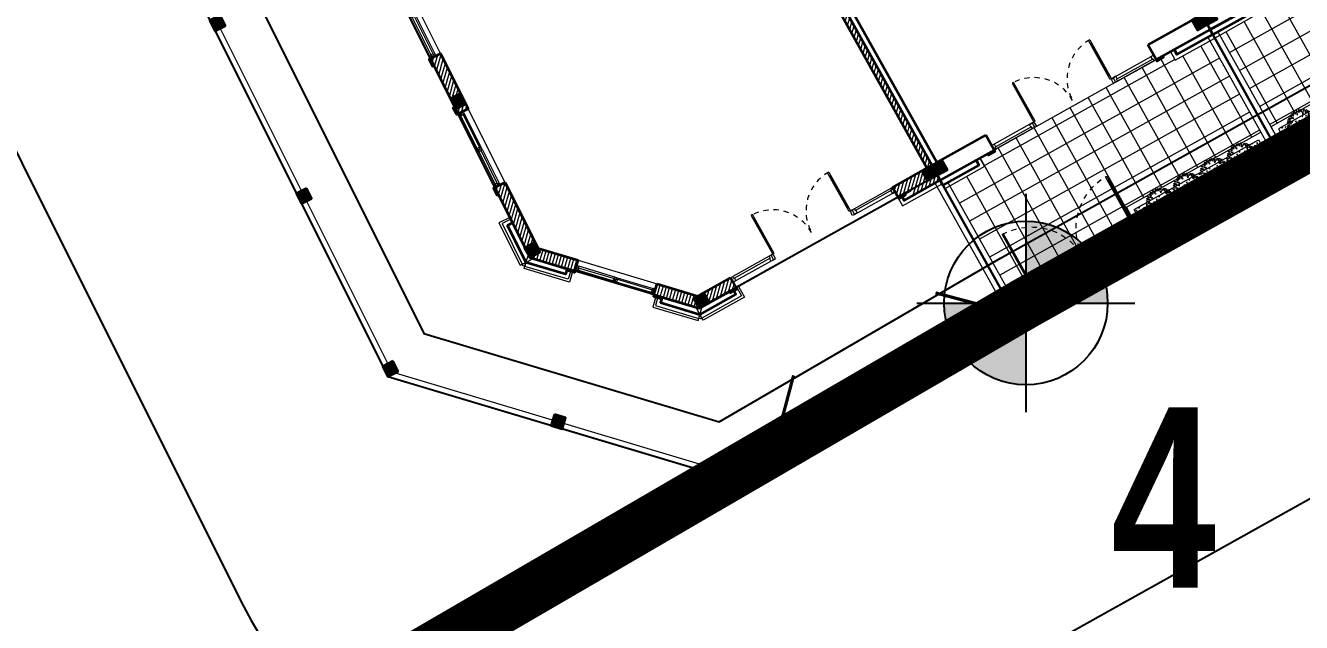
# Model space of a CAD drawing. Header units: millimetres. Extents: x 567980 to 569372, y 2065777 to 2066674.
# Drawn here: x 568979.37 to 569004.15, y 2066225.66 to 2066237.24 of the extents above; entities that cross this region are included whole.
import ezdxf
from ezdxf.xclip import XClip

# ---------------------------------------------------------------- set-up
doc = ezdxf.new("R2010")
doc.units = ezdxf.units.MM
for name, pattern in [('CENTER', [3, 1.5, -0.5, 0.5, -0.5]), ('HIDDEN', [0.75, 0.5, -0.25]), ('HIDDEN2', [0.1875, 0.125, -0.0625])]:
    doc.linetypes.add(name, pattern=pattern)
for name, color, linetype, lineweight in [('A-CAY', 76, 'Continuous', 13), ('A-COT VACH', 2, 'Continuous', 35), ('A-CUA', 25, 'Continuous', 5), ('A-HATCH', 251, 'Continuous', 5), ('A-NET THAY', 125, 'Continuous', 18), ('A-TRUC', 250, 'CENTER', 5), ('A-TUONG', 255, 'Continuous', 35), ('boDnv', 54, 'Continuous', 25)]:
    doc.layers.add(name, color=color, linetype=linetype, lineweight=lineweight)
for name, color, linetype in [('ChiaLo', 128, 'CENTER'), ('datOlienke', 42, 'Continuous'), ('LogDg', 7, 'Continuous'), ('LoLK', 6, 'Continuous'), ('QH', 7, 'Continuous'), ('QUYEN', 7, 'Continuous'), ('RANHGIOI', 2, 'HIDDEN'), ('ViaHeS', 32, 'Continuous')]:
    doc.layers.add(name, color=color, linetype=linetype)
doc.styles.add('ARIALB', font='', dxfattribs={"width": 0.75})
doc.styles.add('rms', font='romans.shx', dxfattribs={"width": 0.7, "bigfont": 'vns.shx'})
doc.styles.get('ARIALB').set_extended_font_data('.VnArialH', bold=True)
doc.linetypes.add('ADL', pattern='A,0.125,-0.15,["++",rms,S=0.5,R=0,X=0,Y=-0.2245],-1.35,1.125', length=2.75)

# ---------------------------------------------------------------- blocks, each defined once
blk = doc.blocks.new('moc')
at = {"layer": 'QH', "linetype": 'Continuous'}
h = blk.add_hatch(color=7, dxfattribs=at)
h.paths.add_polyline_path([(0, 0), (0.5292, 0, 0.414214), (0, 0.5292)])
h.paths.add_polyline_path([(-0.5292, 0, 0.414214), (0, -0.5292), (0, 0)])
for p, q in [((0, 0.7056), (0, -0.7056)), ((-0.7056, 0), (0.7056, 0))]:
    blk.add_line(p, q, dxfattribs=at)
blk.add_circle((0, 0), 0.5292, dxfattribs=at)
blk = doc.blocks.new('NEN')
at = {"layer": 'boDnv', "color": 10, "linetype": 'ADL', "ltscale": 0.25}
blk.add_lwpolyline([(453.046, -54.034), (455.698, -45.19, 0.001456), (450.312, -34.947), (283.441, -128.06), (289.631, -140.435), (295.361, -142.147), (300.824, -138.974)], format="xyb", close=True, dxfattribs=at)
at = {"layer": 'ChiaLo', "ltscale": 5}
for points in [[(296.558, -119.596), (306.304, -137.061)], [(291.319, -122.52), (301.066, -139.989)]]:
    blk.add_lwpolyline(points, dxfattribs=at)
at = {"layer": 'datOlienke'}
blk.add_lwpolyline([(453.888, -54.71), (456.773, -45.088, 0.001636), (450.717, -33.576), (282.119, -127.653), (288.93, -141.269), (295.49, -143.229), (301.319, -139.843)], format="xyb", close=True, dxfattribs=at)
at = {"layer": 'LogDg'}
blk.add_lwpolyline([(462.182, -42.484, 0.004173), (446.541, -13.107, 0.41755), (435.613, -9.94), (272.325, -101.054, 0.401037), (269.068, -111.618), (286.084, -145.639, 0.427514), (297.137, -149.047), (456.991, -59.849, 0.406017), (462.182, -42.484)], format="xyb", dxfattribs=at)
at = {"layer": 'LoLK'}
for points in [[(301.798, -116.672), (296.558, -119.596), (306.304, -137.061), (311.543, -134.137)], [(296.558, -119.596), (291.319, -122.52), (301.066, -139.989), (301.319, -139.843), (306.304, -137.061)], [(291.319, -122.52), (282.119, -127.653), (288.93, -141.269), (295.49, -143.229), (301.066, -139.989)]]:
    blk.add_lwpolyline(points, close=True, dxfattribs=at)
at = {"layer": 'RANHGIOI', "color": 1, "ltscale": 9, "const_width": 1}
blk.add_lwpolyline([(-499.271, -471.636), (-50.48, -321.024, 0.050684), (130.425, -239.135), (301.319, -139.843), (460, -51.299, 0.006594), (435.293, -5.051), (303.078, 234.769), (284.672, 225.077), (-55.993, 76.586), (-56.839, 76.223, -0.005137), (-90.743, 62.093)], format="xyb", dxfattribs=at)
at = {"layer": 'ViaHeS'}
blk.add_lwpolyline([(441.258, -15.951), (434.5, -13.997), (275.291, -102.834), (273.162, -109.742), (288.93, -141.269), (295.49, -143.229), (301.319, -139.843), (453.888, -54.71), (456.773, -45.088, 0.004151)], format="xyb", close=True, dxfattribs=at)
at = {"layer": 'QH', "xscale": 3, "yscale": 3, "zscale": 3}
blk.add_blockref('moc', (301.319, -139.843), dxfattribs=at)
at = {"layer": 'QH', "style": 'ARIALB', "width": 0.75}
blk.add_text('4', height=3.5, dxfattribs=at).set_placement((302.974, -145.366, -2.251))
blk = doc.blocks.new('NEN A')
at = {"layer": 'datOlienke'}
blk.add_lwpolyline([(0, 0), (7.208, 6.997, 0.001636), (7.529, 20), (-185.54, 20), (-186.227, 4.791), (-181.454, -0.117), (-174.714, 0)], format="xyb", close=True, dxfattribs=at)
at = {"layer": 'LoLK'}
for points in [[(-175.005, 20), (-185.54, 20), (-186.227, 4.791), (-181.454, -0.117), (-175.005, -0.005)], [(-169.005, 20), (-175.005, 20), (-175.005, -0.005), (-174.714, 0), (-169.005, 0)], [(-163.005, 20), (-169.005, 20), (-169.005, 0), (-163.005, 0)]]:
    blk.add_lwpolyline(points, close=True, dxfattribs=at)
blk = doc.blocks.new('phao cua chinh mb a1')
at = {"layer": 'A-TUONG'}
blk.add_lwpolyline([(0, 0), (0, -30), (-150, -30), (-150, 0)], dxfattribs=at)
blk = doc.blocks.new('*U405')
at = {"layer": 'A-CUA', "color": 32}
for points in [[(60, -40), (45, -40), (45, -10), (0, -10), (0, -40), (0, -40), (0, -90), (0, -90), (0, -120), (45, -120), (45, -90), (60, -90)], [(30, -90), (60, -90), (60, -40), (30, -40)], [(792, -90), (762, -90), (762, -40), (792, -40)], [(822, -90), (807, -90), (807, -40), (822, -40), (822, -10), (777, -10), (777, -40), (792, -40), (792, -90), (777, -90), (777, -120), (822, -120)], [(807, -90), (837, -90), (837, -40), (807, -40)], [(1540, -40), (1555, -40), (1555, -10), (1600, -10), (1600, -40), (1600, -40), (1600, -90), (1600, -90), (1600, -120), (1555, -120), (1555, -90), (1540, -90)], [(1570, -90), (1540, -90), (1540, -40), (1570, -40)]]:
    blk.add_lwpolyline(points, close=True, dxfattribs=at)
at = {"layer": 'A-CUA', "color": 37, "lineweight": -2}
for points in [[(45, -10), (777, -10), (777, -40), (45, -40)], [(45, -90), (777, -90), (777, -120), (45, -120)], [(1555, -10), (822, -10), (822, -40), (1555, -40)], [(1555, -90), (822, -90), (822, -120), (1555, -120)]]:
    blk.add_lwpolyline(points, close=True, dxfattribs=at)
blk = doc.blocks.new('*U419')
at = {"layer": 'A-CUA', "color": 32}
for points in [[(60, -40), (45, -40), (45, -10), (0, -10), (0, -40), (0, -40), (0, -90), (0, -90), (0, -120), (45, -120), (45, -90), (60, -90)], [(30, -90), (60, -90), (60, -40), (30, -40)], [(900, -90), (870, -90), (870, -40), (900, -40)], [(930, -90), (915, -90), (915, -40), (930, -40), (930, -10), (885, -10), (885, -40), (900, -40), (900, -90), (885, -90), (885, -120), (930, -120)], [(915, -90), (945, -90), (945, -40), (915, -40)], [(1785, -90), (1755, -90), (1755, -40), (1785, -40)], [(1815, -90), (1800, -90), (1800, -40), (1815, -40), (1815, -10), (1770, -10), (1770, -40), (1785, -40), (1785, -90), (1770, -90), (1770, -120), (1815, -120)], [(1800, -90), (1830, -90), (1830, -40), (1800, -40)], [(2640, -40), (2655, -40), (2655, -10), (2700, -10), (2700, -40), (2700, -40), (2700, -90), (2700, -90), (2700, -120), (2655, -120), (2655, -90), (2640, -90)], [(2670, -90), (2640, -90), (2640, -40), (2670, -40)]]:
    blk.add_lwpolyline(points, close=True, dxfattribs=at)
at = {"layer": 'A-CUA', "color": 37, "lineweight": -2}
for points in [[(45, -10), (885, -10), (885, -40), (45, -40)], [(45, -90), (885, -90), (885, -120), (45, -120)], [(930, -10), (1770, -10), (1770, -40), (930, -40)], [(1770, -90), (930, -90), (930, -120), (1770, -120)], [(2655, -10), (1815, -10), (1815, -40), (2655, -40)], [(2655, -90), (1815, -90), (1815, -120), (2655, -120)]]:
    blk.add_lwpolyline(points, close=True, dxfattribs=at)
blk = doc.blocks.new('cot gia md a1')
at = {"layer": 'A-NET THAY'}
blk.add_lwpolyline([(880, 0), (880, -190), (0, -190), (0, -110)], dxfattribs=at)
at = {"layer": 'A-TUONG'}
blk.add_lwpolyline([(800, 0), (800, -110), (0, -110), (0, 0)], dxfattribs=at)
blk = doc.blocks.new('cot 220')
at = {"layer": 'A-COT VACH'}
h = blk.add_hatch(color=256, dxfattribs=at)
h.dxf.hatch_style = 1
h.paths.add_polyline_path([(110, 110), (-110, 110), (-110, -110), (110, -110)])
blk.add_lwpolyline([(-110, -110), (110, -110), (110, 110), (-110, 110)], close=True, dxfattribs=at)
blk = doc.blocks.new('*U417')
for p, q in [((90, 1050), (50, 1050)), ((70, 100), (70, 1050)), ((2310, 1050), (2350, 1050)), ((2330, 100), (2330, 1050)), ((90, 100), (50, 100)), ((2310, 100), (2350, 100))]:
    blk.add_line(p, q)
for points in [[(50, 0), (90, 0), (90, 1150), (50, 1150)], [(2350, 0), (2310, 0), (2310, 1150), (2350, 1150)], [(0, -133), (60, -133), (60, -40), (50, -40), (50, 0), (0, 0)], [(2400, -133), (2340, -133), (2340, -40), (2350, -40), (2350, 0), (2400, 0)]]:
    blk.add_lwpolyline(points, close=True)
at = {"linetype": 'HIDDEN2'}
for centre, start, end in [((50, 0), 0, 90), ((2350, 0), 90, 180)]:
    blk.add_arc(centre, 1150, start, end, dxfattribs=at)
blk = doc.blocks.new('*U303')
at = {"ltscale": 10}
for p, q in [((900, 0), (0, 0)), ((855, -60), (45, -60)), ((855, -100), (45, -100))]:
    blk.add_line(p, q, dxfattribs=at)
for points in [[(0, -100), (45, -100), (45, -60), (60, -60), (60, 0), (0, 0)], [(900, -100), (855, -100), (855, -60), (840, -60), (840, 0), (900, 0)]]:
    blk.add_lwpolyline(points, close=True, dxfattribs=at)
blk = doc.blocks.new('T1 T5')
at = {"layer": 'A-HATCH'}
h = blk.add_hatch(dxfattribs=at)
h.set_pattern_fill('ANSI31', color=256, scale=0.5)
h.set_pattern_definition([(45, (-235.16301, 262.5), (-0.044194174, 0.044194174), [])])
h.paths.add_polyline_path([(6.059, -16.78), (5.332, -16.78), (4.754, -16.186), (4.596, -16.34), (5.239, -17), (6.059, -17)])
h.paths.add_polyline_path([(10.534, -2), (7.594, -2), (7.594, -2.22), (10.314, -2.22), (10.314, -11.32), (10.424, -11.32), (10.424, -16.78), (9.659, -16.78), (9.659, -17), (9.934, -17), (9.934, -17.11), (10.534, -17.11), (10.534, -17)])
h.paths.add_polyline_path([(3.134, -13.033), (2.915, -13.023), (2.846, -14.54), (3.481, -15.193), (3.638, -15.039), (3.07, -14.455)])
h.paths.add_polyline_path([(3.261, -10.236), (3.041, -10.226), (2.987, -11.425), (3.207, -11.435)])
h.paths.add_polyline_path([(3.491, -5.141), (3.272, -5.131), (3.163, -7.529), (3.383, -7.539)])
h.paths.add_polyline_path([(3.664, -6.71), (3.42, -6.71), (3.415, -6.82), (3.554, -6.82), (3.554, -7.2), (3.398, -7.2), (3.393, -7.31), (3.664, -7.31)])
h.paths.add_polyline_path([(3.623, -2.22), (4.794, -2.22), (4.794, -2), (3.413, -2), (3.344, -3.533), (3.564, -3.543)])
h.paths.add_polyline_path([(8.304, -2.22), (8.194, -2.22), (8.194, -3.91), (8.304, -3.91)], flags=17)
h.paths.add_polyline_path([(8.304, -4.71), (8.194, -4.71), (8.194, -5.57), (9.313, -5.57), (9.313, -3.673), (9.263, -3.659), (9.263, -5.46), (8.304, -5.46)], flags=17)
h.paths.add_polyline_path([(10.164, -9.14), (10.054, -9.14), (10.054, -10.11), (10.314, -10.11), (10.314, -10), (10.164, -10)], flags=17)
at = {"layer": 'A-NET THAY'}
for p, q in [((3.041, -10.226), (3.163, -7.529)), ((3.261, -10.236), (3.383, -7.539)), ((2.915, -13.023), (2.987, -11.425)), ((3.134, -13.033), (3.207, -11.435)), ((3.638, -15.039), (4.754, -16.186)), ((4.596, -16.34), (3.481, -15.193)), ((6.059, -17), (9.659, -17)), ((10.314, -20.009), (10.311, -19.789)), ((5.335, -20.095), (5.331, -19.876))]:
    blk.add_line(p, q, dxfattribs=at)
for points in [[(10.534, 0), (0, 0), (-0.688, -15.209), (4.085, -20.117), (10.534, -20.005)], [(2.677, -14.638), (2.652, -14.613), (2.654, -14.58), (2.734, -14.582)], [(5.192, -17.19), (5.158, -17.19), (5.135, -17.166), (5.192, -17.11)]]:
    blk.add_lwpolyline(points, close=True, dxfattribs=at)
blk.add_lwpolyline([(10.424, -2), (10.424, -0.11), (0.105, -0.11), (-0.576, -15.167), (4.131, -20.006), (10.424, -19.897), (10.424, -17.11)], dxfattribs=at)
at = {"layer": 'A-TUONG'}
for p, q in [((3.207, -11.435), (2.987, -11.425)), ((3.134, -13.033), (2.915, -13.023)), ((3.481, -15.193), (3.638, -15.039)), ((4.596, -16.34), (4.754, -16.186)), ((6.059, -17), (6.059, -16.78)), ((9.659, -17), (9.659, -16.78))]:
    blk.add_line(p, q, dxfattribs=at)
for points in [[(9.659, -16.78), (10.424, -16.78), (10.424, -11.32), (10.314, -11.32), (10.314, -2.22), (7.594, -2.22)], [(10.534, -2), (10.534, -17)], [(2.987, -11.425), (3.041, -10.226), (3.261, -10.236), (3.207, -11.435)], [(2.915, -13.023), (2.846, -14.54), (3.481, -15.193)], [(3.134, -13.033), (3.07, -14.455), (3.638, -15.039)], [(4.596, -16.34), (5.239, -17), (6.059, -17)], [(4.754, -16.186), (5.332, -16.78), (6.059, -16.78)], [(9.934, -17), (9.659, -17)]]:
    blk.add_lwpolyline(points, dxfattribs=at)
at = {"layer": 'Defpoints'}
blk.add_lwpolyline([(10.534, -17), (5.239, -17), (2.846, -14.54), (3.413, -2), (10.534, -2)], close=True, dxfattribs=at)
at = {"layer": 'QUYEN'}
for points in [[(5.313, -19.951, 0.0625, 0.0625, 0), (6.203, -19.029, 0, 0, -0.192739), (6.563, -19.929, 0, 0, -1.782882)], [(10.312, -19.864, 0.0625, 0.0625, 0), (9.39, -18.974, 0, 0, 0.192739), (9.062, -19.886, 0, 0, 1.782882)]]:
    blk.add_lwpolyline(points, format="xyseb", dxfattribs=at)
at = {"layer": 'A-COT VACH', "xscale": 0.001, "yscale": 0.001, "zscale": 0.001}
for p, rotation in [((-0.234, -7.612), 177.4105234100756), ((3.107, -11.21), 357.4105234100836), ((-0.404, -11.358), 177.4105234100756), ((-0.573, -15.104), 177.4105234100756), ((1.778, -17.587), 224.2033328566191), ((10.424, -19.895), 180), ((4.195, -20.007), 180)]:
    blk.add_blockref('cot 220', p, dxfattribs=dict(at, rotation=rotation))
for p in [(2.959, -14.43), (5.349, -16.89), (10.424, -16.89)]:
    blk.add_blockref('cot 220', p, dxfattribs=at)
at = {"layer": 'A-CUA'}
for name, p, xscale, yscale, zscale, rotation in [('*U419', (3.041, -10.226), 0.000999999999999999, 0.000999999999999999, 0.000999999999999999, 87.41052341007939), ('*U405', (2.905, -13.023), 0.000999999999999999, 0.000999999999999999, 0.000999999999999999, 87.41052341007939), ('*U405', (4.589, -16.346), 0.001, 0.001, 0.001, 134.2033328566278), ('*U303', (6.059, -16.88), -0.001, 0.001, 0.001, 180), ('*U303', (9.659, -16.88), 0.001, 0.001, 0.001, 180)]:
    blk.add_blockref(name, p, dxfattribs=dict(at, xscale=xscale, yscale=yscale, zscale=zscale, rotation=rotation))
at = {"layer": 'A-CUA', "extrusion": (0, 0, -1), "xscale": -0.0007500000000000045, "yscale": 0.0007500000000000045, "zscale": -0.0007500000000000045}
blk.add_blockref('*U417', (-6.959, -16.78), dxfattribs=at)
at = {"layer": 'A-NET THAY', "zscale": 0.001}
for p, xscale, yscale, rotation in [((3.041, -10.226), -0.001, 0.001, 267.410523410079), ((2.987, -11.425), 0.001, 0.001, 267.4105234100739), ((2.915, -13.023), -0.001, 0.001, 267.410523410079), ((3.481, -15.193), 0.001, 0.001, 314.2033328566203), ((4.596, -16.34), -0.0009999999999999998, 0.0009999999999999998, 314.2033328566254)]:
    blk.add_blockref('phao cua chinh mb a1', p, dxfattribs=dict(at, xscale=xscale, yscale=yscale, rotation=rotation))
at = {"layer": 'A-NET THAY'}
ref = blk.add_blockref('cot gia md a1', (2.844, -14.587), dxfattribs=dict(at, xscale=-0.001, yscale=0.001, zscale=0.001, rotation=267.4105234121467))
XClip(ref).set_block_clipping_path([(0, -110), (109.9999999991, 0), (919.6847003136, 0), (919.6847003136, -236.7694097849), (0, -236.7694097849)])
ref = blk.add_blockref('cot gia md a1', (2.813, -14.506), dxfattribs=dict(at, xscale=0.001, yscale=0.001, zscale=0.001, rotation=314.2033328566186))
XClip(ref).set_block_clipping_path([(0, -110), (109.9999999991, 0), (919.6847003136, 0), (919.6847003136, -236.7694097849), (0, -236.7694097849)])
ref = blk.add_blockref('cot gia md a1', (5.271, -17.033), dxfattribs=dict(at, xscale=-0.001, yscale=0.001, zscale=0.001, rotation=314.2033328566613))
XClip(ref).set_block_clipping_path([(0, -110), (109.9999999991, 0), (919.6847003136, 0), (919.6847003136, -236.7694097849), (0, -236.7694097849)])
ref = blk.add_blockref('cot gia md a1', (5.192, -17), dxfattribs=dict(at, xscale=0.001, yscale=0.001, zscale=0.001))
XClip(ref).set_block_clipping_path([(0, -110), (109.9999999991, 0), (919.6847003136, 0), (919.6847003136, -236.7694097849), (0, -236.7694097849)])
at = {"layer": 'A-NET THAY', "yscale": 0.001, "zscale": 0.001}
for name, p, xscale in [('phao cua chinh mb a1', (6.059, -17), 0.001), ('cot gia md a1', (10.534, -17), -0.001), ('phao cua chinh mb a1', (9.659, -17), -0.001)]:
    blk.add_blockref(name, p, dxfattribs=dict(at, xscale=xscale))
blk = doc.blocks.new('TRU CONG')
at = {"layer": 'A-NET THAY'}
blk.add_lwpolyline([(0, 0), (500, 0), (500, 220), (0, 220)], close=True, dxfattribs=at)
blk = doc.blocks.new('*U304')
for p, q in [((90, 1450), (50, 1450)), ((70, 100), (70, 1450)), ((3110, 1450), (3150, 1450)), ((3130, 100), (3130, 1450)), ((90, 100), (50, 100)), ((3110, 100), (3150, 100))]:
    blk.add_line(p, q)
for points in [[(50, 0), (90, 0), (90, 1550), (50, 1550)], [(3150, 0), (3110, 0), (3110, 1550), (3150, 1550)], [(0, -133), (60, -133), (60, -40), (50, -40), (50, 0), (0, 0)], [(3200, -133), (3140, -133), (3140, -40), (3150, -40), (3150, 0), (3200, 0)]]:
    blk.add_lwpolyline(points, close=True)
at = {"linetype": 'HIDDEN2'}
for centre, start, end in [((50, 0), 0, 90), ((3150, 0), 90, 180)]:
    blk.add_arc(centre, 1550, start, end, dxfattribs=at)
blk = doc.blocks.new('*U316')
at = {"layer": 'A-NET THAY'}
blk.add_lwpolyline([(-0.015, -0.015), (0.015, -0.015), (0.015, 0.015), (-0.015, 0.015)], close=True, dxfattribs=at)
blk = doc.blocks.new('*U317')
at = {"layer": 'A-NET THAY', "color": 0, "linetype": 'ByBlock', "lineweight": -2, "transparency": 16777216}
for p in [(0, 0), (0.15, 0), (0.3, 0), (0.45, 0), (0.6, 0), (0.75, 0), (0.9, 0), (1.05, 0), (1.2, 0), (1.35, 0), (1.5, 0), (1.65, 0), (1.8, 0), (1.95, 0), (2.1, 0), (2.25, 0)]:
    blk.add_blockref('*U316', p, dxfattribs=at)
blk = doc.blocks.new('mb-cay40')
at = {"color": 0, "linetype": 'ByBlock'}
for centre, radius, start, end in [((-654, 503), 44.2, 163.4933, 274.4697), ((-693, 471), 44.2, 343.4933, 94.4697), ((-542, 597), 98.1, 183.3189, 263.1904), ((-651, 494), 98.1, 3.3189, 83.1904), ((-554, 556), 69.9, 25.4537, 116.6852), ((-522, 648), 69.9, 205.4537, 296.6852), ((-427, 694), 54.1, 146.8151, 244.0193), ((-496, 675), 54.1, 326.8151, 64.0193), ((-390, 597), 66.9, 168.8066, 257.6391), ((-470, 545), 66.9, 348.8066, 77.6391), ((-300, 710), 100, 149.4737, 231.7586), ((-448, 683), 100, 329.4737, 51.7586), ((-231, 779), 98.1, 192.306, 259.6849), ((-344, 662), 98.1, 12.306, 79.6849), ((-148, 638), 79.7, 145.5248, 220.8327), ((-273, 631), 79.7, 325.5248, 40.8327), ((-136, 737), 62.9, 125.4093, 202.7101), ((-231, 764), 62.9, 305.4093, 22.7101), ((16, 684), 137, 133.8117, 194.3077), ((-211, 749), 137, 313.8117, 14.3077), ((113, 711), 137, 163.4642, 212.7906), ((49, 562), 68.8, 103.8914, 198.9039), ((-134, 676), 137, 343.4642, 32.7906), ((-33, 607), 68.8, 283.8914, 18.9039), ((138, 616), 80.6, 104.1004, 168.465), ((40, 710), 80.6, 284.1004, 348.465), ((230, 506), 141, 100.3005, 160.4476), ((72, 692), 141, 280.3005, 340.4476), ((260, 521), 76.9, 122.5817, 207.18), ((150, 551), 76.9, 302.5817, 27.18), ((-767, 152), 75.6, 44.2576, 108.5927), ((-736, 277), 75.6, 224.2576, 288.5927), ((-743, 226), 96, 30.9482, 110.5784), ((-695, 365), 96, 210.9482, 290.5784), ((-787, 176), 111, 280.8762, 345.4479), ((-659, 40), 111, 100.8762, 165.4479), ((-690, -39), 87.4, 54.9745, 151.3792), ((-716, 74), 87.4, 234.9745, 331.3792), ((-680, 301), 102, 69.7201, 135.6489), ((-718, 468), 102, 249.7201, 315.6489), ((-638, 119), 83.9, 60.5095, 129.292), ((-649, 257), 83.9, 240.5095, 309.292), ((-620, 357), 75.8, 22.5723, 98.3335), ((-561, 461), 75.8, 202.5723, 278.3335), ((213, 369), 79.6, 86.0282, 161.3698), ((143, 474), 79.6, 266.0282, 341.3698), ((159, -75), 77.3, 28.8072, 103.9199), ((208, 37), 77.3, 208.8072, 283.9199), ((243, 141), 78, 58.8748, 131.2135), ((232, 267), 78, 238.8748, 311.2135), ((320, 284), 110, 64.7353, 140.5781), ((282, 453), 110, 244.7353, 320.5781), ((314, -59), 90.4, 71.3712, 141.7535), ((272, 83), 90.4, 251.3712, 321.7535), ((300, 426), 53.5, 59.9815, 155.6676), ((278, 494), 53.5, 239.9815, 335.6676), ((293, 25), 97.6, 29.1952, 106.7189), ((350, 166), 97.6, 209.1952, 286.7189), ((359, 242), 79.1, 90.2529, 173.5221), ((280, 330), 79.1, 270.2529, 353.5221), ((344, 142), 53.6, 28.1981, 112.1918), ((371, 217), 53.6, 208.1981, 292.1918), ((-675, -123), 70, 71.8192, 140.0818), ((-707, -12), 70, 251.8192, 320.0818), ((-557, -163), 78, 113.4753, 203.456), ((-660, -123), 78, 293.4753, 23.456), ((-617, 21), 75, 267.1724, 337.2365), ((-551, -83), 75, 87.1724, 157.2365), ((-605, -147), 107, 271.6328, 352.0268), ((-496, -269), 107, 91.6328, 172.0268), ((-473, -294), 49.3, 76.5419, 193.4774), ((-509, -257), 49.3, 256.5419, 13.4774), ((-342, -221), 95.9, 122.8873, 186.7253), ((-489, -152), 95.9, 302.8873, 6.7253), ((-314, -281), 91.1, 159.117, 230.3606), ((-457, -318), 91.1, 339.117, 50.3606), ((-220, -348), 109, 122.117, 201.7275), ((-379, -297), 109, 302.117, 21.7275), ((-170, -364), 62.5, 129.7475, 206.0709), ((-267, -343), 62.5, 309.7475, 26.0709), ((-133, -236), 75.4, 148.7877, 221.5977), ((-253, -247), 75.4, 328.7877, 41.5977), ((-160, -372), 84.6, 5.3196, 80.419), ((-61, -281), 84.6, 185.3196, 260.419), ((100, -278), 148, 165.2071, 218.3217), ((-159, -332), 148, 345.2071, 38.3217), ((-19, -211), 70.3, 353.65, 74.6514), ((70, -151), 70.3, 173.65, 254.6514), ((110, -276), 64.3, 156.7754, 231.288), ((11, -301), 64.3, 336.7754, 51.288), ((113, -290), 96.7, 38.6962, 106.2415), ((162, -137), 96.7, 218.6962, 286.2415), ((133, -213), 116, 6.5487, 76.8911), ((275, -87), 116, 186.5487, 256.8911), ((243, -118), 50.7, 359.2557, 87.6287), ((296, -68), 50.7, 179.2557, 267.6287)]:
    blk.add_arc(centre, radius, start, end, dxfattribs=at)
blk = doc.blocks.new('*U310')
at = {"layer": 'A-CAY', "xscale": 0.0005, "yscale": 0.0005, "zscale": 0.0005, "rotation": 296.5718179110141}
blk.add_blockref('mb-cay40', (-0.044, -0.134), dxfattribs=at)
blk = doc.blocks.new('*U311')
at = {"layer": 'A-NET THAY', "color": 0, "linetype": 'ByBlock', "lineweight": -2, "transparency": 16777216}
for p in [(0, 0), (0.6, 0), (1.2, 0), (1.8, 0)]:
    blk.add_blockref('*U310', p, dxfattribs=at)
blk = doc.blocks.new('*U305')
for p, q in [((90, -100), (50, -100)), ((70, -100), (70, -1050)), ((2310, -100), (2350, -100)), ((2330, -100), (2330, -1050)), ((90, -1050), (50, -1050)), ((2310, -1050), (2350, -1050))]:
    blk.add_line(p, q)
for points in [[(0, 133), (60, 133), (60, 40), (50, 40), (50, 0), (0, 0)], [(2400, 133), (2340, 133), (2340, 40), (2350, 40), (2350, 0), (2400, 0)], [(50, 0), (90, 0), (90, -1150), (50, -1150)], [(2350, 0), (2310, 0), (2310, -1150), (2350, -1150)]]:
    blk.add_lwpolyline(points, close=True)
at = {"linetype": 'HIDDEN2'}
for centre, start, end in [((50, 0), 270, 0), ((2350, 0), 180, 270)]:
    blk.add_arc(centre, 1150, start, end, dxfattribs=at)
blk = doc.blocks.new('MBT1 A1')
at = {"layer": 'A-HATCH'}
h = blk.add_hatch(dxfattribs=at)
h.set_pattern_fill('SQRTMPLT', color=256, scale=0.4, pattern_type=2)
h.set_pattern_definition([(6e-15, (-410.51707, -66.48982), (-3e-17, 0.4), []), (90, (-410.51707, -66.48982), (-0.4, 0), [])])
h.paths.add_polyline_path([(5.89, -17.3), (5.12, -17.3), (5.12, -17.11), (4.95, -17.11), (4.95, -17.14), (4.8, -17.14), (4.8, -17.11), (1.2, -17.11), (1.2, -17.14), (1.05, -17.14), (1.05, -17.11), (0.88, -17.11), (0.88, -17.3), (0.11, -17.3), (0.11, -19.33), (3.1, -19.33), (3.1, -19.78), (3.1, -19.89), (5.5, -19.89), (5.5, -19.78), (5.89, -19.78)])
at = {"layer": 'A-HATCH', "true_color": 0x46cb3a}
h = blk.add_hatch(dxfattribs=at)
h.set_pattern_fill('CROSS', color=95, scale=0.2, angle=-63.4282, double=1)
h.set_pattern_definition([(296.571818, (-410.51707, -66.48982), (0.0670846797, -0.022352757), [0.025, -0.075]), (26.571818, (-410.522656, -66.50659), (0.022352757, 0.0670846797), [0.025, -0.075])])
h.paths.add_polyline_path([(2.99, -19.44), (0.22, -19.44), (0.22, -19.78), (2.99, -19.78)])
at = {"layer": 'A-NET THAY'}
for p, q in [((1.2, -17.11), (4.8, -17.11)), ((0.5, -20), (5.5, -20)), ((3.1, -19.89), (5.5, -19.89))]:
    blk.add_line(p, q, dxfattribs=at)
for points in [[(0, -19.78), (0, -17.22), (0.11, -17.22), (0.11, -19.78)], [(6, -19.78), (6, -17.22), (5.89, -17.22), (5.89, -19.78)], [(0.11, -19.78), (3.1, -19.78), (3.1, -19.33), (0.11, -19.33)], [(0.5, -19.89), (3.1, -19.89), (3.1, -19.78), (0.5, -19.78)], [(2.99, -19.89), (3.1, -19.89), (3.1, -19.78), (2.99, -19.78)]]:
    blk.add_lwpolyline(points, close=True, dxfattribs=at)
blk.add_lwpolyline([(2.99, -19.78), (2.99, -19.44), (0.22, -19.44), (0.22, -19.78)], dxfattribs=at)
at = {"layer": 'A-TRUC', "ltscale": 0.5}
blk.add_line((5.89, -16.89), (5.89, -2.11), dxfattribs=at)
at = {"layer": 'A-TUONG'}
for p, q in [((0, -17.11), (0, -2)), ((6, -17.11), (6, -2)), ((5.89, -16.78), (5.89, -12.5)), ((0.11, -16.78), (1.2, -16.78)), ((1.2, -17.11), (1.2, -16.78)), ((5.89, -16.78), (4.8, -16.78)), ((4.8, -17.11), (4.8, -16.78)), ((0, -17.11), (1.2, -17.11)), ((4.8, -17.11), (6, -17.11))]:
    blk.add_line(p, q, dxfattribs=at)
at = {"layer": 'A-COT VACH', "xscale": 0.001, "yscale": 0.001, "zscale": 0.001}
for p in [(0.11, -16.89), (5.89, -16.89)]:
    blk.add_blockref('cot 220', p, dxfattribs=at)
at = {"layer": 'A-CUA', "extrusion": (0, 0, -1), "xscale": 0.0007500000000000045, "yscale": 0.0007500000000000045, "zscale": -0.0007500000000000046, "rotation": 179.9999363377021}
blk.add_blockref('*U305', (-2.1, -17.01), dxfattribs=at)
at = {"layer": 'A-CUA', "yscale": 0.001, "zscale": 0.001, "rotation": 6.366229791333411e-05}
for p, xscale in [((1.2, -17.01), 0.001), ((4.8, -17.01), -0.001)]:
    blk.add_blockref('*U303', p, dxfattribs=dict(at, xscale=xscale))
at = {"layer": 'A-CUA', "extrusion": (0, 0, -1), "xscale": -0.0007500000000000044, "yscale": 0.0007500000000000044, "zscale": -0.0007500000000000044}
blk.add_blockref('*U304', (-3.1, -19.78), dxfattribs=at)
at = {"layer": 'A-NET THAY', "yscale": 0.001, "zscale": 0.001}
for name, p, xscale in [('cot gia md a1', (0, -17.11), 0.001), ('phao cua chinh mb a1', (1.2, -17.11), 0.001), ('phao cua chinh mb a1', (4.8, -17.11), -0.001), ('cot gia md a1', (6, -17.11), -0.001), ('TRU CONG', (0, -20), 0.001), ('TRU CONG', (6, -20), -0.001)]:
    blk.add_blockref(name, p, dxfattribs=dict(at, xscale=xscale))
at = {"layer": 'A-NET THAY'}
for name, p in [('*U311', (0.67, -19.587)), ('*U317', (0.62, -19.835))]:
    blk.add_blockref(name, p, dxfattribs=at)
blk = doc.blocks.new('MBT1 A')
at = {"layer": 'LoLK'}
for name, p in [('NEN A', (0, 0)), ('T1 T5', (-185.54, 20)), ('MBT1 A1', (-169.005, 20))]:
    blk.add_blockref(name, p, dxfattribs=at)
at = {"layer": 'LoLK', "xscale": -0.9999999999999999}
blk.add_blockref('MBT1 A1', (-169.005, 20), dxfattribs=at)

msp = doc.modelspace()

# ---------------------------------------------------------------- linework, layer by layer
at = {"layer": 'RANHGIOI', "color": 1, "ltscale": 9, "const_width": 1}
msp.add_lwpolyline([(568198.209, 2065900.061), (568647.001, 2066050.673, 0.050684), (568827.906, 2066132.562), (568998.799, 2066231.855), (569157.481, 2066320.398, 0.006594), (569132.774, 2066366.646), (569000.559, 2066606.466), (568982.152, 2066596.774), (568641.488, 2066448.283), (568640.642, 2066447.92, -0.005137), (568606.738, 2066433.79)], format="xyb", dxfattribs=at)

# ---------------------------------------------------------------- next in the draw order: block references
at = {"layer": 'boDnv'}
msp.add_blockref('NEN', (568697.481, 2066371.697), dxfattribs=at)

# ---------------------------------------------------------------- next in the draw order: block references
at = {"layer": 'LoLK', "rotation": 29.16129448356799}
msp.add_blockref('MBT1 A', (569151.368, 2066316.987), dxfattribs=at)

doc.saveas('drawing.dxf')
